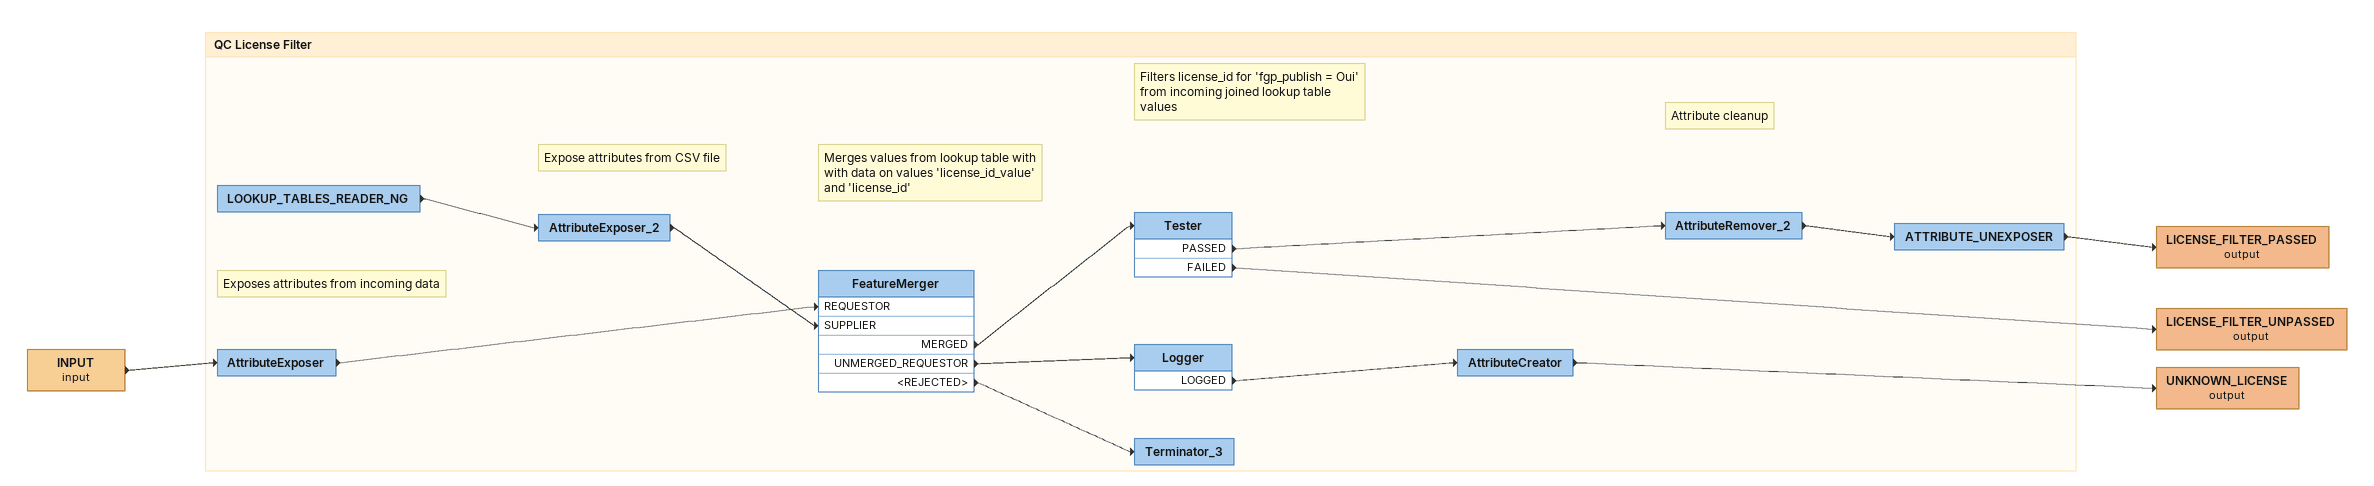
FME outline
INPUT (input)
    -> AttributeExposer
LICENSE_FILTER_PASSED (output)
LICENSE_FILTER_UNPASSED (output)
UNKNOWN_LICENSE (output)

Bookmark: QC License Filter
Note: Exposes attributes from incoming data
AttributeExposer
    -> FeatureMerger [REQUESTOR]
LOOKUP_TABLES_READER_NG
    -> AttributeExposer_2
Note: Expose attributes from CSV file
AttributeExposer_2
    -> FeatureMerger [SUPPLIER]
Note: Merges values from lookup table with with data on values 'license_id_value' and 'license_id'
FeatureMerger
    MERGED -> Tester
    UNMERGED_REQUESTOR -> Logger
    <REJECTED> -> Terminator_3
Note: Filters license_id for 'fgp_publish = Oui' from incoming joined lookup table values
Tester
    PASSED -> AttributeRemover_2
    FAILED -> LICENSE_FILTER_UNPASSED (output)
Note: Attribute cleanup
AttributeRemover_2
    -> ATTRIBUTE_UNEXPOSER
ATTRIBUTE_UNEXPOSER
    -> LICENSE_FILTER_PASSED (output)
Logger
    LOGGED -> AttributeCreator
AttributeCreator
    -> UNKNOWN_LICENSE (output)
Terminator_3
